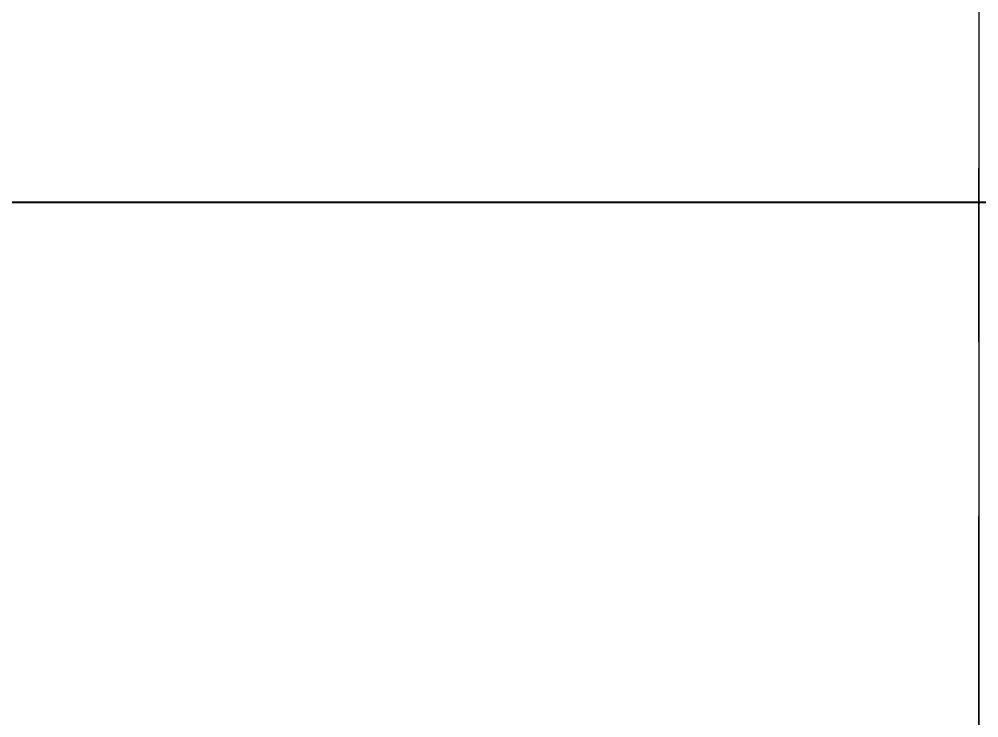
# Model space of a CAD drawing. Extents: x 0 to 1128, y 0 to 827.
# Drawn here: x 724.93 to 742.44, y 319.32 to 332.07 of the extents above; entities that cross this region are included whole.
import ezdxf

# ---------------------------------------------------------------- set-up
doc = ezdxf.new("R2010")
doc.units = 0
doc.header["$LTSCALE"] = 10
doc.header["$MEASUREMENT"] = 0
doc.header["$PDMODE"] = 3
doc.header["$PDSIZE"] = -10
doc.linetypes.add('CENTER2', pattern=[28.575, 19.05, -3.175, 3.175, -3.175])
doc.layers.get('0').update_dxf_attribs({"linetype": 'CONTINUOUS'})
doc.layers.get('DEFPOINTS').update_dxf_attribs({"linetype": 'CONTINUOUS'})
doc.layers.add('Cneter', color=1, linetype='CENTER2', lineweight=13)
doc.styles.add('Daelim Dimension', font='')
doc.styles.get('Daelim Dimension').set_extended_font_data('나눔고딕')
doc.dimstyles.new('DEFAULT', dxfattribs={"dimscale": 2, "dimtxt": 2, "dimasz": 2, "dimexe": 0, "dimexo": 2, "dimgap": 1, "dimtad": 1, "dimdec": 0, "dimzin": 9, "dimdsep": 46, "dimtxsty": 'Daelim Dimension', "dimcen": 0.5, "dimclrd": 5, "dimclre": 5, "dimclrt": 256, "dimadec": 1, "dimazin": 0, "dimtfac": 1, "dimtdec": 0, "dimtix": 1, "dimtmove": 0, "dimatfit": 3, "dimfxl": 1, "dimtolj": 1, "dimtzin": 1, "dimlwd": 9, "dimlwe": 9, "dimarcsym": 0})

# ---------------------------------------------------------------- blocks, each defined once
blk = doc.blocks.new('*D62')
at = {"color": 5, "lineweight": 9, "ltscale": 0.5, "transparency": 16777216}
for p, q in [((537.442, 567.553), (537.442, 302.3)), ((742.442, 340.908), (742.442, 302.3)), ((738.442, 302.3), (541.442, 302.3))]:
    blk.add_line(p, q, dxfattribs=at)
at = {"color": 5, "ltscale": 0.5, "transparency": 16777216}
for points in [[(541.442, 302.967), (541.442, 301.633), (537.442, 302.3)], [(738.442, 302.967), (738.442, 301.633), (742.442, 302.3)]]:
    blk.add_solid(points, dxfattribs=at)
at = {"layer": 'DEFPOINTS', "color": 0, "ltscale": 0.5, "transparency": 16777216}
for p in [(537.442, 571.553), (742.442, 344.908), (537.442, 302.3)]:
    blk.add_point(p, dxfattribs=at)
at = {"color": 7, "ltscale": 0.5, "transparency": 16777216, "insert": (639.942, 309.743), "char_height": 10, "attachment_point": 5, "style": 'Daelim Dimension'}
blk.add_mtext('\\A1;205', dxfattribs=at)

msp = doc.modelspace()

# ---------------------------------------------------------------- linework, layer by layer
at = {"color": 0}
msp.add_line((697.942, 328.735), (786.942, 328.735), dxfattribs=at)
at = {"layer": 'Cneter', "color": 1, "lineweight": 5, "ltscale": 0.1}
msp.add_open_spline([(742.442, 248.441), (742.442, 253.441), (742.442, 352.378)], degree=1, knots=[0, 0, 0.074101, 1, 1], dxfattribs=at)

# ---------------------------------------------------------------- dimensions: what is measured, and where the dimension line sits
at = {"color": 5, "ltscale": 0.5}
dim = msp.add_linear_dim(base=(537.442, 302.3), p1=(742.442, 344.908), p2=(537.442, 571.553), dimstyle='DEFAULT', override={"dimtxt": 5, "dimclrt": 7}, dxfattribs=at)
dim.commit()
dim.dimension.update_dxf_attribs({"geometry": '*D62', "text_midpoint": (639.942, 309.743)})

doc.saveas('drawing.dxf')
